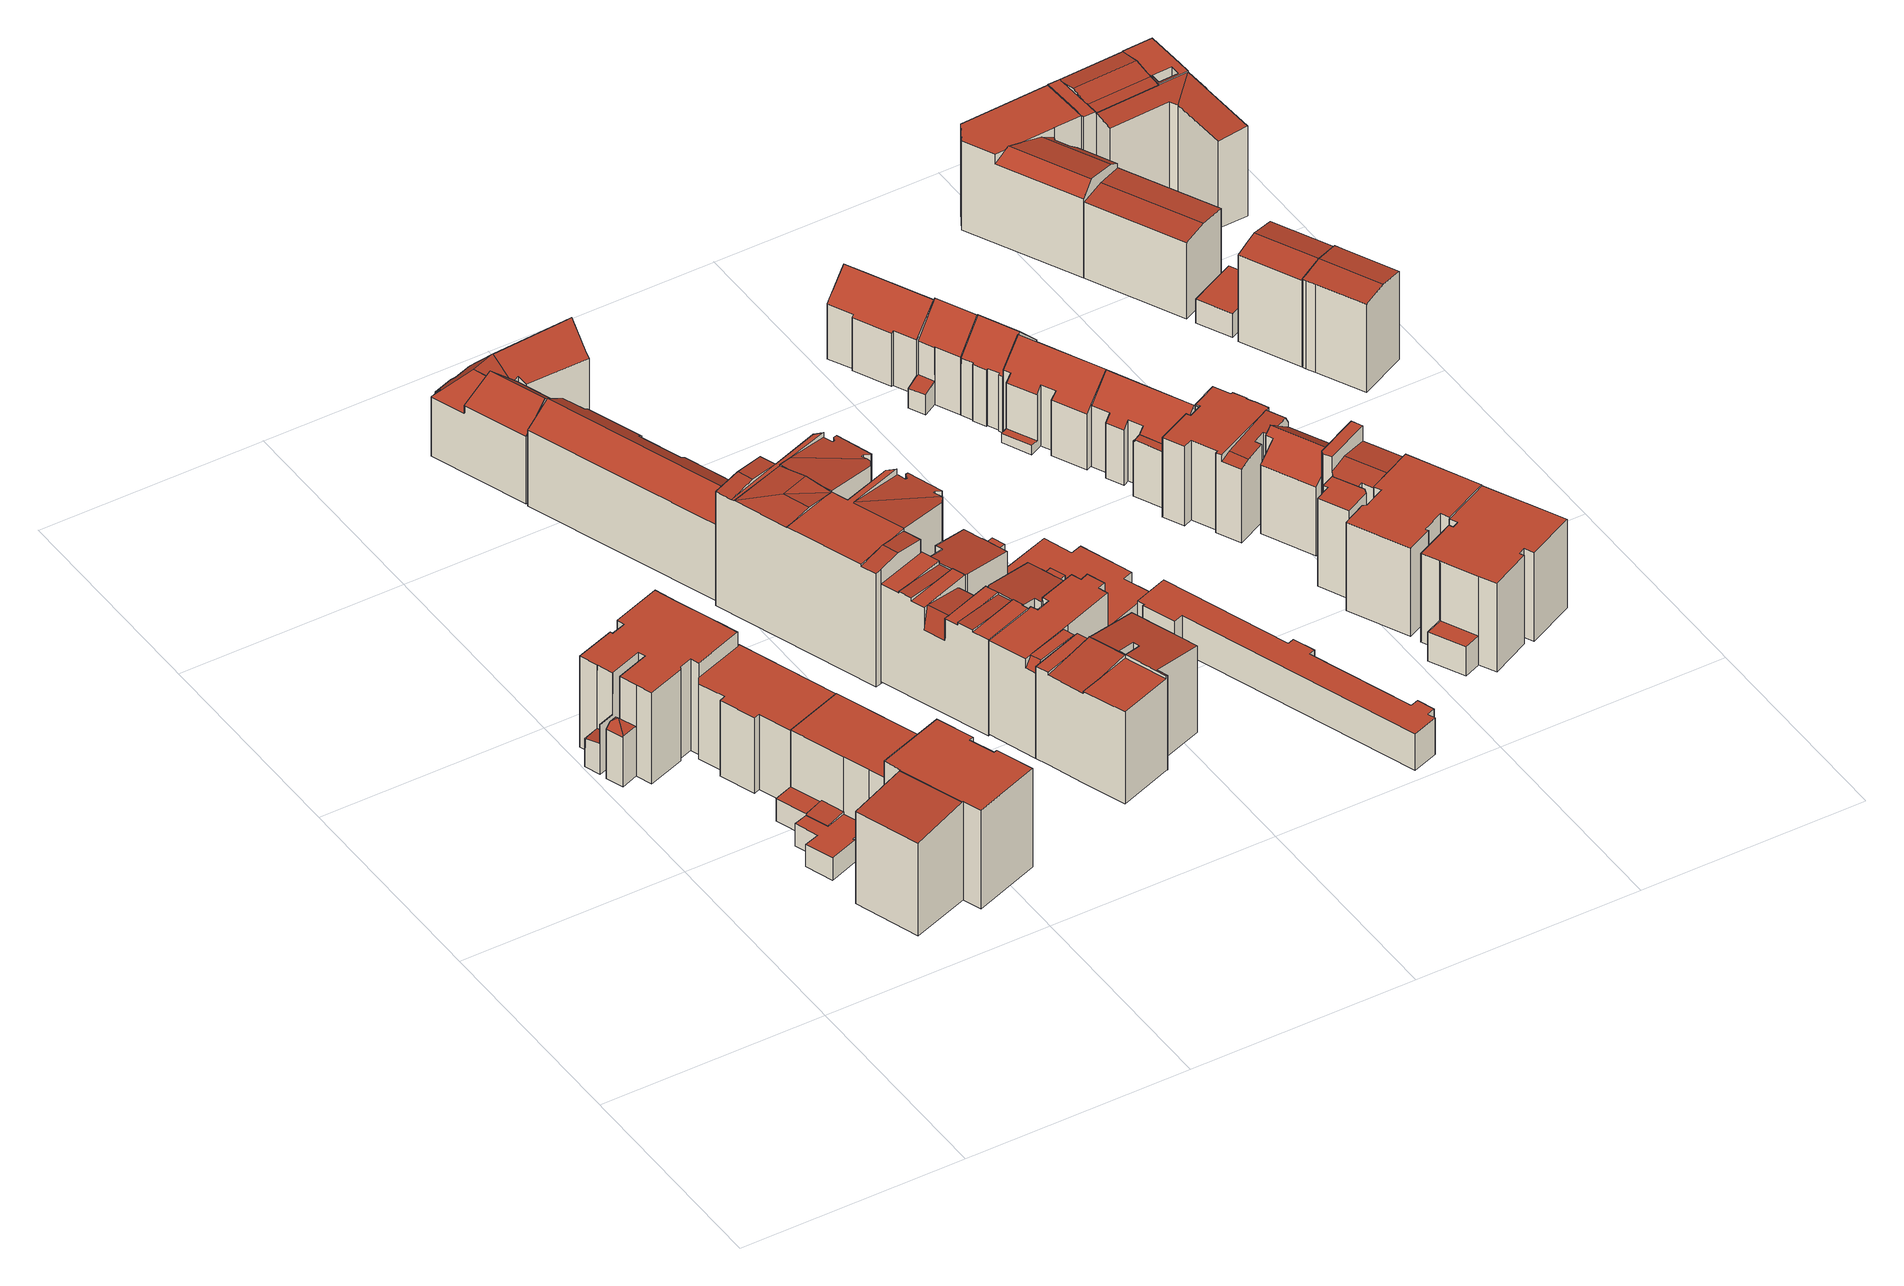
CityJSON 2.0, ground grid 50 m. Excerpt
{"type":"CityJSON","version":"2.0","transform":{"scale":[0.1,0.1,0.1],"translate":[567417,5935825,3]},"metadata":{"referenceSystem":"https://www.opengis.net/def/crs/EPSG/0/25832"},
"CityObjects":{
"building1":{"type":"Building","attributes":{"Gemeindeschluessel":"02000000","Geometrietyp2DReferenz":"3000","function":"31001_1120","roofType":"1000","measuredHeight":22.23,"storeysAboveGround":4},"geometry":[{"type":"MultiSurface","lod":"2","boundaries":[[[0,1,2,3]],[[4,5,6,7]],[[8,9,10,11,12]],[[10,13,11]],[[14,10,9]],[[14,15,16,13,10]],[[17,18,19,20]],[[21,22,23,24]],[[25,26,27,28,29]],[[30,31,32,33]],[[0,7,6,1]],[[34,8,12,35]],[[36,37,38,39]],[[39,38,40,41]],[[41,40,42,43]],[[43,42,44,45]],[[17,46,47,18]],[[29,18,47,48,25]],[[1,6,49,50,2]],[[33,51,52,23,30]],[[15,53,54,16]],[[55,56,57,58]],[[5,59,49,6]],[[23,52,60,24]],[[61,62,63,64]],[[64,63,65,66]],[[66,65,67,68]],[[68,67,69,70]],[[28,19,18,29]],[[30,23,22,31]],[[71,27,26,72]],[[73,50,49,59,57,56,54,53,74,69,67,65,63,62,60,52,51,48,47,46,44,42,40,38,37]],[[35,12,11,13,16,54,56,55]],[[75,74,53,15,14,9,8,34]],[[61,64,66,68,70,75,34,35,55,58,76,77,78,36,39,41,43,45,79,71,72,80,81,82]],[[76,58,57,59,5,4]],[[79,45,44,46,17,20]],[[61,82,21,24,60,62]],[[82,81,32,31,22,21]],[[71,79,20,19,28,27]],[[75,70,69,74]],[[81,80,51,33,32]],[[80,72,26,25,48,51]],[[36,78,73,37]],[[77,76,4,7,0,3]],[[78,77,3,2,50,73]]],"semantics":{"surfaces":[{"type":"RoofSurface"},{"type":"WallSurface"},{"type":"GroundSurface"}],"values":[0,0,0,0,0,0,0,0,0,0,1,1,1,1,1,1,1,1,1,1,1,1,1,1,1,1,1,1,1,1,1,0,1,1,2,1,1,1,1,1,1,1,1,1,1,1]}}]},
"building2":{"type":"Building","attributes":{"Gemeindeschluessel":"02000000","Geometrietyp2DReferenz":"3000","function":"31001_1120","roofType":"1000","measuredHeight":24.08,"storeysAboveGround":5},"geometry":[{"type":"MultiSurface","lod":"2","boundaries":[[[83,84,85,86]],[[87,83,86,88]],[[89,90,91,92]],[[92,91,93,94]],[[94,93,95,96]],[[97,98,99,100]],[[100,99,101,102]],[[102,101,103,104]],[[84,105,106,85]],[[107,108,87,88,109,89,92,94,96,97,100,102,104,110]],[[111,106,105,112,113,114,103,101,99,98,95,93,91,90]],[[114,113,107,110]],[[113,112,108,107]],[[103,114,110,104]],[[111,90,89,109]],[[95,98,97,96]],[[87,108,112,105,84,83]],[[109,88,86,85,106,111]]],"semantics":{"surfaces":[{"type":"RoofSurface"},{"type":"WallSurface"},{"type":"GroundSurface"}],"values":[0,1,1,1,1,1,1,1,1,2,0,1,1,1,1,1,1,1]}}]},
"building3":{"type":"Building","attributes":{"Gemeindeschluessel":"02000000","Geometrietyp2DReferenz":"3000","function":"31001_1120","roofType":"1000","measuredHeight":19.34,"storeysAboveGround":6},"geometry":[{"type":"MultiSurface","lod":"2","boundaries":[[[115,116,117,118]],[[119,120,121,122,123,124]],[[125,126,127,128]],[[115,122,121,116]],[[129,120,119,130]],[[130,119,124,131]],[[132,133,134,135]],[[135,134,136,137]],[[138,139,140,141]],[[133,142,143,120,129]],[[144,145,146,147]],[[143,142,146,145,140,139]],[[141,140,145,144]],[[132,135,137,125,128,148,149,150,151,138,141,144,147]],[[136,134,133,129,130,131,152,153,127,126]],[[136,126,125,137]],[[132,147,146,142,133]],[[143,139,117,116,121,120]],[[151,150,123,122,115,118]],[[138,151,118,117,139]],[[153,152,149,148]],[[150,149,152,131,124,123]],[[127,153,148,128]]],"semantics":{"surfaces":[{"type":"RoofSurface"},{"type":"WallSurface"},{"type":"GroundSurface"}],"values":[0,0,1,1,1,1,1,1,1,1,1,0,1,2,0,1,1,1,1,1,1,1,1]}}]},
"building4":{"type":"Building","attributes":{"Gemeindeschluessel":"02000000","Geometrietyp2DReferenz":"3000","function":"31001_1120","roofType":"1000","measuredHeight":18.43,"storeysAboveGround":6},"geometry":[{"type":"MultiSurface","lod":"2","boundaries":[[[154,155,156,157,158,159,160,161,162]],[[163,164,165,166,167,168,169,170,171]],[[163,162,161,164]],[[164,161,160,165]],[[165,160,159,166]],[[166,159,158,167]],[[167,158,157,168]],[[168,157,156,169]],[[169,156,155,170]],[[170,155,154,171]],[[171,154,162,163]]],"semantics":{"surfaces":[{"type":"RoofSurface"},{"type":"GroundSurface"},{"type":"WallSurface"}],"values":[0,1,2,2,2,2,2,2,2,2,2]}}]},
"building5":{"type":"Building","attributes":{"Gemeindeschluessel":"02000000","Geometrietyp2DReferenz":"3000","function":"31001_1120","roofType":"3100","measuredHeight":22.36,"storeysAboveGround":5},"geometry":[{"type":"MultiSurface","lod":"2","boundaries":[[[172,173,174,175]],[[176,177,178,179,180,181,182,174,173,183,184,185]],[[186,172,175,187]],[[188,182,181,189]],[[189,181,180,190]],[[190,180,179,191]],[[191,179,178,192]],[[192,178,177,193]],[[193,177,176,194]],[[195,185,184,196]],[[196,184,183,197]],[[194,176,185,195]],[[197,183,173,172,186]],[[187,175,174,182,188]],[[187,188,189,190,191,192,193,194,195,196,197,186]]],"semantics":{"surfaces":[{"type":"RoofSurface"},{"type":"WallSurface"},{"type":"GroundSurface"}],"values":[0,0,1,1,1,1,1,1,1,1,1,1,1,1,2]}}]},
"building6":{"type":"Building","attributes":{"Gemeindeschluessel":"02000000","Geometrietyp2DReferenz":"3000","function":"31001_1120","roofType":"3100","measuredHeight":22.03,"storeysAboveGround":5},"geometry":[{"type":"MultiSurface","lod":"2","boundaries":[[[198,199,200,201]],[[202,203,204,205,206]],[[207,208,209,200]],[[199,207,200]],[[204,210,211,212,205]],[[213,201,214,215]],[[216,203,202,217]],[[218,211,210,219]],[[220,221,222,223]],[[223,222,224,225]],[[225,224,226,227]],[[227,226,228,229]],[[230,231,232,233]],[[234,235,236,237]],[[230,233,238,218,219,216,217,213,215,234,237,239,220,223,225,227,229,240,241]],[[232,231,242,243,244,209,208]],[[221,220,239,245,246]],[[232,208,238,233]],[[218,238,208,207,212,211]],[[244,243,240,229,228]],[[242,231,230,241]],[[243,242,241,240]],[[216,219,210,204,203]],[[206,205,212,207,199,198]],[[213,217,202,206,198,201]],[[245,239,237,236]],[[235,234,215,214]],[[244,228,226,224,222,221,246,209]],[[235,214,201,200,209,246,245,236]]],"semantics":{"surfaces":[{"type":"RoofSurface"},{"type":"WallSurface"},{"type":"GroundSurface"}],"values":[0,0,0,0,0,1,1,1,1,1,1,1,1,1,2,0,1,1,1,1,1,1,1,1,1,1,1,0,0]}}]},
"building7":{"type":"Building","attributes":{"Gemeindeschluessel":"02000000","Geometrietyp2DReferenz":"3000","function":"31001_1120","roofType":"1000","measuredHeight":28.6,"storeysAboveGround":6},"geometry":[{"type":"MultiSurface","lod":"2","boundaries":[[[247,248,249,250,251]],[[252,253,254,255,256]],[[257,258,259,252,256]],[[251,250,260,261,262]],[[263,264,265,253,252]],[[259,266,267,263,252]],[[268,269,270,271,272,273]],[[274,275,276,277,278,279,280,281,282,283,284,285]],[[286,287,288,289,290,291,292,293,294,295,296,297]],[[298,299,300,301]],[[302,303,304,305]],[[257,306,258]],[[266,307,267]],[[308,309,310]],[[272,311,273]],[[312,269,268,313]],[[284,314,285]],[[254,315,255]],[[316,283,282,317]],[[317,282,281,318]],[[318,281,280,319]],[[301,279,278,298]],[[320,277,276,321]],[[321,276,275,322]],[[264,323,265]],[[296,324,297]],[[325,295,294,326]],[[326,294,293,327]],[[327,293,292,328]],[[305,291,290,302]],[[329,289,288,330]],[[330,288,287,331]],[[332,333,334,335]],[[336,300,299,337]],[[338,304,303,339]],[[340,247,251,262,341]],[[313,268,273,311,306,257,256,342,248,247,340]],[[265,323,343,344,274,285,315,254]],[[329,330,331,332,335,345,346,312,313,340,341,347,348,316,317,318,319,336,337,320,321,322,349,350,351,352,353,325,326,327,328,338,339]],[[310,309,354,355,297,324,356,357,307,266,258,306,311,272]],[[307,357,352,351,263,267]],[[358,346,345,309,308]],[[270,269,312,346,358]],[[350,349,344,343]],[[332,331,287,286,333]],[[329,339,303,302,290,289]],[[338,328,292,291,305,304]],[[325,353,356,324,296,295]],[[320,337,299,298,278,277]],[[336,319,280,279,301,300]],[[349,322,275,274,344]],[[316,348,359,314,284,283]],[[310,272,271]],[[351,350,343,323,264,263]],[[345,335,334,354,309]],[[357,356,353,352]],[[258,266,259]],[[265,254,253]],[[342,256,255,315,285]],[[359,348,347,360]],[[347,341,262,261,360]],[[260,250,249]],[[354,334,333,286,297,355]],[[270,358,308,310,271]],[[260,249,248,342,285,314,359,360,261]]],"semantics":{"surfaces":[{"type":"RoofSurface"},{"type":"WallSurface"},{"type":"GroundSurface"}],"values":[0,0,0,0,0,0,0,0,0,0,0,1,1,1,1,1,1,1,1,1,1,1,1,1,1,1,1,1,1,1,1,1,1,1,1,1,1,0,2,0,1,1,1,1,1,1,1,1,1,1,1,1,1,1,1,1,1,1,1,1,1,1,0,0,0]}}]},
"building8":{"type":"Building","attributes":{"Gemeindeschluessel":"02000000","Geometrietyp2DReferenz":"3000","function":"31001_1120","roofType":"2100","measuredHeight":24.2,"storeysAboveGround":5},"geometry":[{"type":"MultiSurface","lod":"2","boundaries":[[[361,362,363,364,365,366]],[[367,368,369,370,362,371]],[[372,373,374,375,368,376,377]],[[378,379,380,381]],[[379,382,383,384,380]],[[382,379,385,386,387,388,389,390,391]],[[392,393,394,395,387,396]],[[397,398,399,400,401,393,402]],[[383,403,404,384]],[[405,406,407,408]],[[409,410,411,412]],[[413,366,365,414]],[[415,364,363,416]],[[370,416,363,362]],[[361,371,362]],[[368,367,376]],[[368,375,417,369]],[[417,375,374,418]],[[378,385,379]],[[419,389,388,420]],[[395,420,388,387]],[[386,396,387]],[[393,392,402]],[[393,401,421,394]],[[421,401,400,422]],[[423,399,398,424]],[[424,398,397,425]],[[426,415,427,428]],[[428,427,429,430]],[[430,429,431,432]],[[432,431,433,434]],[[408,435,436,405]],[[369,417,416,370]],[[437,438,439,440]],[[441,442,443,444]],[[412,445,446,409]],[[394,421,420,395]],[[447,448,449,450]],[[451,407,406,452]],[[453,411,410,454]],[[425,397,402,392,396,386,385,378,381,377,376,367,371,361,366,413]],[[455,456,447,450,423,424,425,413,414,426,428,430,432,434,457,451,452,458,437,440,459,460,441,444,461,453,454]],[[462,436,435,463,433,431,429,427,415,416,417,418,439,438]],[[464,446,445,465,443,442,419,420,421,422,449,448]],[[460,459,373,372,404,403,391,390]],[[372,377,381,380,384,404]],[[464,448,447,456]],[[446,464,456,455]],[[455,454,410,409,446]],[[453,461,465,445,412,411]],[[443,465,461,444]],[[462,438,437,458]],[[458,452,406,405,436,462]],[[451,457,463,435,408,407]],[[433,463,457,434]],[[423,450,449,422,400,399]],[[441,460,390,389,419,442]],[[382,391,403,383]],[[459,440,439,418,374,373]],[[426,414,365,364,415]]],"semantics":{"surfaces":[{"type":"RoofSurface"},{"type":"WallSurface"},{"type":"GroundSurface"}],"values":[0,0,0,0,0,0,0,0,0,0,0,1,1,1,1,1,1,1,1,1,1,1,1,1,1,1,1,1,1,1,1,1,1,1,1,1,1,1,1,1,1,2,0,0,1,1,1,1,1,1,1,1,1,1,1,1,1,1,1,1]}}]},
"building9":{"type":"Building","attributes":{"Gemeindeschluessel":"02000000","Geometrietyp2DReferenz":"3000","function":"31001_1120","roofType":"1000","measuredHeight":23.21,"storeysAboveGround":6},"geometry":[{"type":"MultiSurface","lod":"2","boundaries":[[[466,467,468,469,470]],[[471,472,473,474,467,475]],[[476,477,478,472,479]],[[480,481,482,483]],[[483,469,468,480]],[[467,466,475]],[[467,474,468]],[[478,473,472]],[[471,479,472]],[[480,468,474,484,485,481]],[[486,481,485,487,488]],[[489,490,491,492]],[[493,494,490,489]],[[495,496,494,493]],[[492,491,496,495]],[[497,498,499,500]],[[500,499,501,502]],[[503,482,481,486]],[[500,502,504,505,506,507,508,509,503,486,488,510,497],[489,492,495,493]],[[511,512,501,499,498,513,487,485,484],[490,494,496,491]],[[507,506,505,476,479,471,475,466,470,508]],[[473,478,477,512,511,484,474]],[[513,498,497,510,488,487]],[[505,504,502,501,512,477,476]],[[470,469,483,482,503,509,508]]],"semantics":{"surfaces":[{"type":"RoofSurface"},{"type":"WallSurface"},{"type":"GroundSurface"}],"values":[0,0,0,0,1,1,1,1,1,1,1,1,1,1,1,1,1,1,2,0,1,1,1,1,1]}}]},
"building10":{"type":"Building","attributes":{"Gemeindeschluessel":"02000000","Geometrietyp2DReferenz":"3000","function":"31001_1100","roofType":"1000","measuredHeight":22.96,"storeysAboveGround":5},"geometry":[{"type":"MultiSurface","lod":"2","boundaries":[[[514,515,516,517,518]],[[515,519,520,516]],[[521,522,523,524]],[[518,525,526]],[[527,528,529,530]],[[530,529,531,532]],[[532,531,533,534]],[[534,533,535,536]],[[536,535,537,538]],[[538,537,539,540]],[[540,539,541,542]],[[542,541,543,544]],[[544,543,545,546]],[[547,548,549,521,524,527,530,532,534,536,538,540,542,544,546]],[[526,525,522,521,549,550]],[[549,548,519,515,514,550]],[[517,516,520,551]],[[548,547,551,520,519]],[[551,547,546,545]],[[528,527,524,523]],[[526,550,514,518]],[[528,523,522,525,518,517,551,545,543,541,539,537,535,533,531,529]]],"semantics":{"surfaces":[{"type":"RoofSurface"},{"type":"WallSurface"},{"type":"GroundSurface"}],"values":[0,0,1,1,1,1,1,1,1,1,1,1,1,2,1,1,1,1,1,1,0,0]}}]},
"building11":{"type":"Building","attributes":{"Gemeindeschluessel":"02000000","Geometrietyp2DReferenz":"3000","function":"31001_2460","roofType":"1000","measuredHeight":2.83,"storeysAboveGround":1},"geometry":[{"type":"MultiSurface","lod":"2","boundaries":[[[552,553,554,555,556,557]],[[197,196,195,558,559,560]],[[196,556,555,195]],[[195,555,554,558]],[[558,554,553,559]],[[559,553,552,560]],[[197,557,556,196]],[[197,560,552,557]]],"semantics":{"surfaces":[{"type":"RoofSurface"},{"type":"GroundSurface"},{"type":"WallSurface"}],"values":[0,1,2,2,2,2,2,2]}}]},
"building12":{"type":"Building","attributes":{"Gemeindeschluessel":"02000000","Geometrietyp2DReferenz":"3000","function":"31001_2010","roofType":"1000","measuredHeight":2.84,"storeysAboveGround":1},"geometry":[{"type":"MultiSurface","lod":"2","boundaries":[[[561,562,563,564,565,566,567,568,569,570,571,572]],[[573,574,575,576,577,578,579,580,581,582,583,584]],[[573,572,571,574]],[[574,571,570,575]],[[575,570,569,576]],[[576,569,568,577]],[[577,568,567,578]],[[578,567,566,579]],[[579,566,565,580]],[[580,565,564,581]],[[581,564,563,582]],[[582,563,562,583]],[[583,562,561,584]],[[584,561,572,573]]],"semantics":{"surfaces":[{"type":"RoofSurface"},{"type":"GroundSurface"},{"type":"WallSurface"}],"values":[0,1,2,2,2,2,2,2,2,2,2,2,2,2]}}]},
"building13":{"type":"Building","attributes":{"Gemeindeschluessel":"02000000","Geometrietyp2DReferenz":"3000","function":"31001_3074","roofType":"1000","measuredHeight":9},"geometry":[{"type":"MultiSurface","lod":"2","boundaries":[[[585,586,587,588,589,590,591,592,593,594,595,596,597,598,599,600]],[[601,602,603,604,605,606,607,608,609,610,611,612,613,614,615,616]],[[616,615,586,585]],[[615,614,587,586]],[[614,613,588,587]],[[613,612,589,588]],[[612,611,590,589]],[[611,610,591,590]],[[610,609,592,591]],[[609,608,593,592]],[[608,607,594,593]],[[607,606,595,594]],[[606,605,596,595]],[[605,604,597,596]],[[604,603,598,597]],[[603,602,599,598]],[[602,601,600,599]],[[601,616,585,600]]],"semantics":{"surfaces":[{"type":"GroundSurface"},{"type":"RoofSurface"},{"type":"WallSurface"}],"values":[0,1,2,2,2,2,2,2,2,2,2,2,2,2,2,2,2,2]}}]},
"building14":{"type":"Building","attributes":{"Gemeindeschluessel":"02000000","Geometrietyp2DReferenz":"3000","function":"31001_1010","roofType":"3100","measuredHeight":19.08,"storeysAboveGround":4},"geometry":[{"type":"MultiSurface","lod":"2","boundaries":[[[617,618,619,620,621,622,623,624,625]],[[622,626,627,623]],[[628,625,624,629]],[[630,621,620,631]],[[631,620,619,632]],[[632,619,618,633]],[[633,618,617,634]],[[634,617,625,628]],[[635,627,626,636]],[[636,626,622,621,630]],[[629,624,623,627,635]],[[629,635,636,630,631,632,633,634,628]]],"semantics":{"surfaces":[{"type":"RoofSurface"},{"type":"WallSurface"},{"type":"GroundSurface"}],"values":[0,0,1,1,1,1,1,1,1,1,1,2]}}]},
"building15":{"type":"Building","attributes":{"Gemeindeschluessel":"02000000","Geometrietyp2DReferenz":"3000","function":"31001_1010","roofType":"3100","measuredHeight":20.27,"storeysAboveGround":4},"geometry":[{"type":"MultiSurface","lod":"2","boundaries":[[[637,638,639,640,641]],[[642,641,640,643]],[[644,637,641,642]],[[638,645,646,639]],[[647,648,644,642,643,649,650]],[[649,643,640,639,646,651,652]],[[653,650,649,652]],[[647,650,653,654,655]],[[656,648,647,655]],[[644,648,656,645,638,637]],[[654,653,652,651]],[[654,651,646,645,656,655]]],"semantics":{"surfaces":[{"type":"RoofSurface"},{"type":"WallSurface"},{"type":"GroundSurface"}],"values":[0,1,1,1,2,1,1,1,1,1,0,0]}}]},
"building16":{"type":"Building","attributes":{"Gemeindeschluessel":"02000000","Geometrietyp2DReferenz":"3000","function":"31001_1010","roofType":"3100","measuredHeight":20.28,"storeysAboveGround":4},"geometry":[{"type":"MultiSurface","lod":"2","boundaries":[[[657,658,659,660,661,662,663,664,665,666,667]],[[665,668,669,670,671,672,673,674,666]],[[675,664,663,676]],[[676,663,662,677]],[[677,662,661,678]],[[678,661,660,679]],[[679,660,659,680]],[[680,659,658,681]],[[681,658,657,682]],[[682,657,667,647]],[[650,674,673,683]],[[683,673,672,684]],[[684,672,671,685]],[[685,671,670,686]],[[686,670,669,687]],[[687,669,668,688]],[[688,668,665,664,675]],[[647,667,666,674,650]],[[647,650,683,684,685,686,687,688,675,676,677,678,679,680,681,682]]],"semantics":{"surfaces":[{"type":"RoofSurface"},{"type":"WallSurface"},{"type":"GroundSurface"}],"values":[0,0,1,1,1,1,1,1,1,1,1,1,1,1,1,1,1,1,2]}}]},
"building17":{"type":"Building","attributes":{"Gemeindeschluessel":"02000000","Geometrietyp2DReferenz":"3000","function":"31001_1010","roofType":"3100","measuredHeight":19.94,"storeysAboveGround":4},"geometry":[{"type":"MultiSurface","lod":"2","boundaries":[[[689,690,691,692]],[[693,689,692,694]],[[695,696,697,698]],[[690,699,700,691]],[[701,702,703,704]],[[704,703,705,706]],[[706,705,707,708]],[[701,704,706,708,709,693,694,695,698,710,711]],[[712,711,710,713]],[[701,711,712,714,702]],[[715,709,708,707]],[[710,698,697,716,713]],[[693,709,715,699,690,689]],[[695,694,692,691,700,696]],[[714,712,713,716]],[[714,716,697,696,700,699,715,707,705,703,702]]],"semantics":{"surfaces":[{"type":"RoofSurface"},{"type":"WallSurface"},{"type":"GroundSurface"}],"values":[0,1,1,1,1,1,1,2,1,1,1,1,1,1,0,0]}}]},
"building18":{"type":"Building","attributes":{"Gemeindeschluessel":"02000000","Geometrietyp2DReferenz":"3000","function":"31001_1010","roofType":"3100","measuredHeight":20.02,"storeysAboveGround":4},"geometry":[{"type":"MultiSurface","lod":"2","boundaries":[[[717,718,719,720]],[[721,722,723,724]],[[725,726,727,728]],[[728,727,729,730]],[[730,729,731,732]],[[732,731,733,734]],[[734,733,735,736]],[[721,720,719,722]],[[722,719,718,737]],[[738,739,740,741]],[[742,743,725,728,730,732,734,736,744,738,741]],[[737,718,717,742,741,740,745]],[[739,738,744,746]],[[743,742,717,720,721,724]],[[725,743,724,723,726]],[[744,736,735,714,746]],[[745,740,739,746,714]],[[745,714,735,733,731,729,727,726,723,722,737]]],"semantics":{"surfaces":[{"type":"RoofSurface"},{"type":"WallSurface"},{"type":"GroundSurface"}],"values":[0,0,1,1,1,1,1,1,1,1,2,1,1,1,1,1,0,0]}}]},
"building19":{"type":"Building","attributes":{"Gemeindeschluessel":"02000000","Geometrietyp2DReferenz":"3000","function":"31001_1010","roofType":"1000","measuredHeight":19.65,"storeysAboveGround":4},"geometry":[{"type":"MultiSurface","lod":"2","boundaries":[[[747,748,749,750]],[[748,751,752,753,754,755,756,757,749]],[[758,759,760,761]],[[755,762,763,764,756]],[[765,766,767,768]],[[768,767,769,770]],[[770,769,771,772]],[[772,771,773,774]],[[774,773,775,776]],[[776,775,777,778]],[[779,780,781,782]],[[783,784,785,786]],[[761,787,788,758]],[[763,789,764]],[[790,791,792,793]],[[794,754,753,795]],[[795,753,752,796]],[[796,752,751,797]],[[798,760,759,799]],[[800,801,794,795,796,797,802,790,793,779,782,765,768,770,772,774,776,778,803,804,805,783,786,798,799]],[[781,780,792,791,806,757,764,789,807,788,787,785,784,808,809,810,777,775,773,771,769,767,766]],[[811,805,804,812]],[[794,801,762,755,754]],[[764,757,756]],[[802,797,751,748,747]],[[790,802,747,750,806,791]],[[757,806,750,749]],[[801,800,807,789,763,762]],[[800,799,759,758,788,807]],[[798,786,785,787,761,760]],[[783,805,811,813,808,784]],[[792,780,779,793]],[[814,809,808,813]],[[804,803,810,809,814,812]],[[781,766,765,782]],[[777,810,803,778]],[[814,813,811,812]]],"semantics":{"surfaces":[{"type":"RoofSurface"},{"type":"WallSurface"},{"type":"GroundSurface"}],"values":[0,0,0,0,1,1,1,1,1,1,1,1,1,1,1,1,1,1,1,2,0,1,1,1,1,1,1,1,1,1,1,1,1,1,1,1,0]}}]},
"building20":{"type":"Building","attributes":{"Gemeindeschluessel":"02000000","Geometrietyp2DReferenz":"3000","function":"31001_1120","roofType":"3100","measuredHeight":24.03,"storeysAboveGround":4},"geometry":[{"type":"MultiSurface","lod":"2","boundaries":[[[815,816,817,818,819,820,821]],[[822,823,824,825,826,827,828,829,830,831]],[[832,833,834,835,836]],[[827,837,838,839,828]],[[840,841,842,843]],[[844,845,846,847]],[[848,821,820,849]],[[849,820,819,850]],[[831,818,817,822]],[[851,816,815,852]],[[852,815,821,848]],[[853,830,829,854]],[[855,826,825,856]],[[856,825,824,857]],[[857,824,823,858]],[[859,835,834,860]],[[861,838,837,862]],[[846,841,840,847]],[[855,856,857,858,851,852,848,849,850,853,854,859,860,863,864,861,862]],[[863,860,834,833,843,842]],[[864,863,842,841,846,845]],[[861,864,845,844,838]],[[832,836,829,828,839]],[[832,839,838,844,847,840,843,833]],[[855,862,837,827,826]],[[859,854,829,836,835]],[[851,858,823,822,817,816]],[[853,850,819,818,831,830]]],"semantics":{"surfaces":[{"type":"RoofSurface"},{"type":"WallSurface"},{"type":"GroundSurface"}],"values":[0,0,0,0,0,0,1,1,1,1,1,1,1,1,1,1,1,1,2,1,1,1,1,1,1,1,1,1]}}]},
"building21":{"type":"Building","attributes":{"Gemeindeschluessel":"02000000","Geometrietyp2DReferenz":"3000","function":"31001_1120","roofType":"1000","measuredHeight":21.5,"storeysAboveGround":4},"geometry":[{"type":"MultiSurface","lod":"2","boundaries":[[[865,866,867,868,869,870,871,872,873,874,875,876]],[[877,878,879,880,881,882,883,884,885,886,887,888]],[[884,869,868,885]],[[885,868,867,886]],[[886,867,866,887]],[[887,866,865,888]],[[877,876,875,878]],[[878,875,874,879]],[[879,874,873,880]],[[880,873,872,881]],[[881,872,871,882]],[[882,871,870,883]],[[883,870,869,884]],[[877,888,865,876]]],"semantics":{"surfaces":[{"type":"RoofSurface"},{"type":"GroundSurface"},{"type":"WallSurface"}],"values":[0,1,2,2,2,2,2,2,2,2,2,2,2,2]}}]},
"building22":{"type":"Building","attributes":{"Gemeindeschluessel":"02000000","Geometrietyp2DReferenz":"3000","function":"31001_1010","roofType":"3100","measuredHeight":21.51,"storeysAboveGround":5},"geometry":[{"type":"MultiSurface","lod":"2","boundaries":[[[889,890,891,892,893,894,895,896]],[[891,897,898,892]],[[899,896,895,900]],[[900,895,894,901]],[[901,894,893,902]],[[903,890,889,904]],[[904,889,896,899]],[[905,898,897,906]],[[906,897,891,890,903]],[[902,893,892,898,905]],[[902,905,906,903,904,899,900,901]]],"semantics":{"surfaces":[{"type":"RoofSurface"},{"type":"WallSurface"},{"type":"GroundSurface"}],"values":[0,0,1,1,1,1,1,1,1,1,2]}}]},
"building23":{"type":"Building","attributes":{"Gemeindeschluessel":"02000000","Geometrietyp2DReferenz":"3000","function":"31001_1010","roofType":"1000","measuredHeight":21.77,"storeysAboveGround":4},"geometry":[{"type":"MultiSurface","lod":"2","boundaries":[[[907,908,909,910]],[[910,909,911,912]],[[912,911,913,914]],[[914,913,915,916]],[[916,915,917,918]],[[918,917,919,920]],[[921,922,908,907]],[[923,924,925,926]],[[926,925,927,928]],[[928,927,929,930]],[[930,929,931,932]],[[932,931,933,934]],[[935,936,937,921,907,910,912,914,916,918,920,923,926,928,930,932,934]],[[938,933,931,929,927,925,924,919,917,915,913,911,909,908,922,939]],[[919,924,923,920]],[[933,938,935,934]],[[921,937,940,941,939,922]],[[942,938,939,941]],[[940,937,936,943]],[[936,935,938,942,943]],[[940,943,942,941]]],"semantics":{"surfaces":[{"type":"WallSurface"},{"type":"GroundSurface"},{"type":"RoofSurface"}],"values":[0,0,0,0,0,0,0,0,0,0,0,0,1,2,0,0,0,0,0,0,2]}}]},
"building24":{"type":"Building","attributes":{"Gemeindeschluessel":"02000000","Geometrietyp2DReferenz":"3000","function":"31001_1010","roofType":"1000","measuredHeight":22.32,"storeysAboveGround":5},"geometry":[{"type":"MultiSurface","lod":"2","boundaries":[[[944,945,946,947,948]],[[945,949,950,951,946]],[[949,952,953,954,955,956,950]],[[957,958,959,960]],[[947,961,948]],[[962,963,964,965]],[[966,955,954,967]],[[967,954,953,968]],[[968,953,952,969]],[[970,966,967,968,969,971,957,960,962,965]],[[971,969,952,949,945,944]],[[947,946,951]],[[957,971,944,948,961,958]],[[951,950,956,972]],[[966,970,973,972,956,955]],[[973,970,965,964]],[[963,962,960,959]],[[963,959,958,961,947,951,972,973,964]]],"semantics":{"surfaces":[{"type":"RoofSurface"},{"type":"WallSurface"},{"type":"GroundSurface"}],"values":[0,0,0,1,1,1,1,1,1,2,1,1,1,1,1,1,1,0]}}]},
"building25":{"type":"Building","attributes":{"Gemeindeschluessel":"02000000","Geometrietyp2DReferenz":"3000","function":"31001_1010","roofType":"3100","measuredHeight":19.01,"storeysAboveGround":6},"geometry":[{"type":"MultiSurface","lod":"2","boundaries":[[[974,975,976,977]],[[975,978,979,976]],[[980,974,977,981]],[[982,979,978,983]],[[983,978,975,974,980]],[[981,977,976,979,982]],[[981,982,983,980]]],"semantics":{"surfaces":[{"type":"RoofSurface"},{"type":"WallSurface"},{"type":"GroundSurface"}],"values":[0,0,1,1,1,1,2]}}]},
"building26":{"type":"Building","attributes":{"Gemeindeschluessel":"02000000","Geometrietyp2DReferenz":"3000","function":"31001_1010","roofType":"1000","measuredHeight":5.83,"storeysAboveGround":1},"geometry":[{"type":"MultiSurface","lod":"2","boundaries":[[[984,985,986,987,988,989,990,991]],[[992,993,994,995,996,997,998,999]],[[992,991,990,993]],[[993,990,989,994]],[[994,989,988,995]],[[995,988,987,996]],[[996,987,986,997]],[[997,986,985,998]],[[998,985,984,999]],[[999,984,991,992]]],"semantics":{"surfaces":[{"type":"RoofSurface"},{"type":"GroundSurface"},{"type":"WallSurface"}],"values":[0,1,2,2,2,2,2,2,2,2]}}]},
"building27":{"type":"Building","attributes":{"Gemeindeschluessel":"02000000","Geometrietyp2DReferenz":"3000","function":"31001_1010","roofType":"3100","measuredHeight":22.52,"storeysAboveGround":5},"geometry":[{"type":"MultiSurface","lod":"2","boundaries":[[[1000,1001,1002,1003,1004]],[[1001,1005,1006,1007,1002]],[[1008,1004,1003,1009]],[[1010,1000,1004,1008]],[[1011,1007,1006,1012]],[[1012,1006,1005,1013]],[[1013,1005,1001,1000,1010]],[[1009,1003,1002,1007,1011]],[[1009,1011,1012,1013,1010,1008]]],"semantics":{"surfaces":[{"type":"RoofSurface"},{"type":"WallSurface"},{"type":"GroundSurface"}],"values":[0,0,1,1,1,1,1,1,2]}}]},
"building28":{"type":"Building","attributes":{"Gemeindeschluessel":"02000000","Geometrietyp2DReferenz":"3000","function":"31001_1010","roofType":"3100","measuredHeight":22.43,"storeysAboveGround":5},"geometry":[{"type":"MultiSurface","lod":"2","boundaries":[[[1014,1015,1016,1017,1018,1019]],[[1020,1021,1022,1023,1018,1017]],[[1024,1016,1015,1025]],[[1025,1015,1014,1026]],[[1026,1014,1019,1010]],[[1013,1023,1022,1027]],[[1027,1022,1021,1028]],[[1028,1021,1020,1029]],[[1029,1020,1017,1016,1024]],[[1010,1019,1018,1023,1013]],[[1010,1013,1027,1028,1029,1024,1025,1026]]],"semantics":{"surfaces":[{"type":"RoofSurface"},{"type":"WallSurface"},{"type":"GroundSurface"}],"values":[0,0,1,1,1,1,1,1,1,1,2]}}]},
"building29":{"type":"Building","attributes":{"Gemeindeschluessel":"02000000","Geometrietyp2DReferenz":"3000","function":"31001_1120","roofType":"3100","measuredHeight":22.92,"storeysAboveGround":5},"geometry":[{"type":"MultiSurface","lod":"2","boundaries":[[[1030,1031,1032,1033,1034,1035]],[[1036,1037,1038,1039,1032,1031]],[[1040,1041,1042,1038,1037]],[[1035,1043,1030]],[[1041,1044,1045,1042]],[[1046,1047,1048,1049]],[[1033,1050,1034]],[[1051,1052,1053,1045]],[[1054,1055,1056,1057]],[[1058,1059,1055,1054]],[[1060,1061,1059,1058]],[[1057,1056,1061,1060]],[[1062,1063,1064,1065]],[[1066,1052,1051,1067,1068,1063,1062,1069,1070,1071,1072,1073,1074]],[[1065,1075,1076,1077,1046,1049,1078,1079,1080,1081,1082,1083,1084,1085,1073,1072,1071,1070,1069,1062],[1054,1057,1060,1058]],[[1033,1086,1039,1087,1053,1052,1066,1074,1050],[1055,1059,1061,1056]],[[1088,1043,1035,1034,1050,1074,1073,1085,1084,1083]],[[1082,1081,1080,1089,1090,1091,1088,1083]],[[1075,1065,1064,1092,1093,1076]],[[1045,1053,1087,1039,1038,1042]],[[1077,1076,1093,1094,1047,1046]],[[1049,1048,1044,1041,1078]],[[1095,1036,1031,1030]],[[1039,1086,1033,1032]],[[1080,1079,1078,1041,1040,1096,1089]],[[1097,1096,1040,1037,1036]],[[1092,1064,1063,1068,1067,1051,1093]],[[1048,1047,1094,1093,1051,1045,1044]],[[1091,1090,1089,1096,1097,1036,1095,1030,1043,1088]]],"semantics":{"surfaces":[{"type":"RoofSurface"},{"type":"WallSurface"},{"type":"GroundSurface"}],"values":[0,0,0,1,1,1,1,1,1,1,1,1,1,1,2,0,1,1,1,1,1,1,1,1,1,1,0,0,0]}}]}
},
"vertices":[
[14,824,87],[50,837,87],[38,871,80],[2,859,80],[14,823,133],[50,836,133],[50,837,133],[14,824,133],[32,769,133],[32,770,134],[41,802,153],[29,811,144],[18,807,133],[45,816,144],[68,782,134],[69,782,133],[56,820,133],[248,1002,84],[265,952,84],[302,965,84],[285,1015,84],[351,827,85],[335,874,85],[298,861,85],[314,814,85],[278,916,80],[267,947,80],[304,960,80],[302,965,80],[265,952,80],[298,861,80],[335,874,80],[335,875,80],[297,862,80],[32,769,12],[18,807,12],[24,912,12],[24,912,235],[111,942,235],[111,942,12],[113,936,235],[113,936,12],[145,947,235],[145,947,12],[140,964,235],[140,964,12],[248,1002,235],[265,952,235],[278,916,235],[50,837,235],[38,871,235],[297,862,235],[298,861,235],[69,782,235],[56,820,235],[129,846,12],[129,846,235],[123,862,235],[123,862,12],[50,836,235],[314,814,235],[203,775,12],[203,775,235],[197,793,235],[197,793,12],[168,783,235],[168,783,12],[164,776,235],[164,776,12],[82,747,235],[82,747,12],[304,960,12],[267,947,12],[38,872,235],[69,783,235],[69,783,12],[14,823,12],[2,859,12],[38,872,12],[285,1015,12],[297,862,12],[335,875,12],[351,827,12],
[271,101,238],[396,145,252],[345,287,252],[221,244,238],[271,101,12],[221,244,12],[335,326,12],[335,326,253],[346,330,253],[346,330,12],[476,376,253],[476,376,12],[485,379,253],[485,379,12],[515,297,12],[515,297,253],[505,293,253],[505,293,12],[525,239,253],[525,239,12],[532,241,253],[532,241,12],[396,145,253],[345,287,253],[413,106,12],[399,146,12],[347,288,12],[561,159,12],[347,288,253],[399,146,253],[413,106,253],[561,159,253],
[250,466,63],[292,480,63],[267,550,63],[226,535,63],[266,414,63],[310,429,68],[292,480,68],[250,466,64],[250,465,64],[248,464,63],[223,330,8],[223,330,62],[201,391,62],[201,391,8],[310,429,62],[266,414,62],[248,464,62],[330,373,8],[330,373,62],[286,357,62],[286,357,8],[288,353,62],[288,353,8],[267,550,8],[267,550,202],[397,596,202],[397,596,8],[330,373,202],[310,429,202],[476,376,8],[476,376,202],[346,330,202],[346,330,8],[235,402,8],[217,454,8],[250,465,8],[226,535,8],[217,454,62],[235,402,62],
[214,700,201],[201,695,201],[229,616,201],[242,621,201],[267,550,201],[397,596,201],[319,816,201],[203,775,201],[193,758,201],[193,758,17],[203,775,17],[319,816,17],[397,596,17],[267,550,17],[242,621,17],[229,616,17],[201,695,17],[214,700,17],
[477,1140,193],[533,1159,231],[378,1594,231],[322,1574,193],[529,1348,193],[519,1344,200],[485,1440,200],[493,1443,195],[449,1565,195],[440,1561,201],[422,1610,201],[581,1176,199],[564,1223,199],[573,1226,193],[477,1140,7],[322,1574,7],[422,1610,7],[440,1561,7],[449,1565,7],[493,1443,7],[485,1440,7],[519,1344,7],[529,1348,7],[573,1226,7],[564,1223,7],[581,1176,7],
[267,1712,160],[327,1716,217],[314,1754,217],[240,1787,160],[317,1572,180],[322,1574,185],[372,1592,235],[327,1716,235],[267,1712,180],[388,1721,160],[385,1730,169],[369,1774,217],[422,1610,185],[427,1612,180],[388,1721,180],[240,1787,15],[266,1796,160],[266,1796,15],[322,1574,15],[317,1572,15],[427,1612,15],[422,1610,15],[351,1826,15],[351,1826,160],[355,1814,173],[355,1814,15],[386,1823,166],[386,1823,15],[418,1828,163],[418,1828,15],[549,1835,166],[549,1835,15],[411,1723,15],[411,1723,160],[402,1736,174],[402,1736,15],[262,1807,15],[262,1807,148],[306,1823,148],[306,1823,15],[385,1730,15],[310,1811,15],[554,1742,15],[555,1730,15],[555,1730,156],[554,1742,168],[552,1787,217],[310,1811,161],[349,1825,161],
[466,1136,286],[478,1102,286],[481,1102,286],[541,1124,292],[529,1158,292],[565,1055,294],[629,1077,294],[615,1115,290],[608,1136,287],[481,1094,287],[523,974,287],[539,979,289],[586,995,294],[602,1145,286],[604,1146,286],[592,1180,286],[649,1018,287],[650,1018,287],[642,1038,290],[634,1012,289],[649,1017,287],[595,771,284],[607,775,286],[658,793,293],[645,829,293],[614,817,289],[583,806,284],[767,1079,274],[762,1092,274],[768,1094,273],[782,1089,272],[783,1089,272],[756,1171,272],[748,1168,273],[744,1158,274],[738,1156,274],[731,1177,274],[731,1177,275],[639,1147,286],[827,910,275],[820,929,275],[825,930,274],[836,925,274],[838,926,273],[811,1005,273],[805,1003,274],[800,990,275],[796,989,275],[791,1008,275],[789,1009,275],[669,969,289],[783,1089,103],[800,1095,100],[772,1176,100],[756,1171,103],[838,926,104],[856,932,102],[830,1011,102],[811,1005,104],[523,974,289],[649,1017,289],[707,852,284],[707,852,289],[676,840,289],[583,806,289],[607,775,8],[595,771,8],[731,1177,286],[608,1136,290],[731,1177,8],[738,1156,8],[744,1158,8],[748,1168,8],[782,1089,8],[768,1094,8],[762,1092,8],[650,1018,290],[789,1009,289],[791,1008,8],[796,989,8],[800,990,8],[805,1003,8],[836,925,8],[825,930,8],[820,929,8],[827,907,8],[827,907,275],[818,894,276],[818,894,8],[772,1176,8],[800,1095,8],[830,1011,8],[856,932,8],[466,1136,8],[592,1180,8],[481,1094,286],[760,1056,276],[769,1072,274],[707,852,8],[720,814,8],[605,1146,8],[712,1183,8],[769,1072,8],[760,1056,8],[649,1018,8],[662,980,8],[769,1017,8],[708,852,289],[667,968,289],[769,1017,289],[662,980,289],[720,814,284],[712,1183,286],[605,1146,286],
[622,734,252],[661,748,252],[737,775,252],[723,815,252],[720,814,252],[607,775,252],[632,705,256],[698,728,249],[748,745,243],[737,775,243],[622,734,256],[758,716,249],[756,720,249],[757,720,249],[748,745,249],[632,705,249],[642,676,249],[659,629,194],[669,632,248],[652,679,248],[642,676,194],[670,632,248],[756,663,231],[739,710,231],[659,629,248],[669,600,248],[736,624,248],[785,641,248],[776,664,248],[776,663,248],[774,669,248],[681,566,254],[734,585,249],[797,607,243],[785,641,243],[669,600,254],[694,530,249],[807,569,249],[802,584,249],[804,585,249],[797,607,249],[681,566,249],[774,669,193],[758,716,192],[869,788,206],[897,798,206],[887,827,206],[859,817,206],[917,650,206],[945,660,206],[933,693,206],[906,683,206],[607,775,14],[720,814,14],[723,815,247],[737,775,247],[748,745,247],[757,720,247],[776,664,247],[785,641,247],[797,607,247],[804,585,247],[802,584,14],[807,569,14],[694,530,14],[723,815,14],[729,799,247],[729,799,14],[768,813,240],[768,813,14],[762,829,240],[762,829,14],[843,858,224],[843,858,14],[859,817,224],[869,788,224],[878,759,14],[878,759,224],[766,720,246],[766,720,14],[784,672,14],[784,672,245],[895,712,223],[895,712,14],[906,683,223],[917,650,223],[843,582,14],[843,582,240],[838,597,240],[838,597,14],[887,827,14],[897,798,14],[933,693,14],[945,660,14],[917,650,14],[930,613,14],[858,816,14],[868,788,14],[756,720,14],[776,663,14],[905,683,14],[868,788,224],[858,816,224],[930,613,223],[905,683,223],
[742,395,243],[798,415,243],[860,437,243],[850,464,243],[732,422,243],[770,314,237],[823,332,242],[889,356,249],[860,437,249],[742,395,237],[804,220,242],[922,262,242],[889,356,242],[770,314,242],[860,437,229],[862,437,229],[852,465,229],[850,464,229],[860,437,250],[862,437,249],[862,437,18],[978,476,230],[978,476,18],[925,386,18],[925,386,243],[886,372,249],[886,372,18],[930,371,18],[930,371,243],[891,357,18],[891,357,249],[1031,327,18],[1031,327,230],[917,286,249],[917,286,18],[925,263,249],[925,263,18],[852,465,18],[922,262,18],[804,220,18],[770,314,18],[742,395,18],[732,422,18],[850,464,18],[1006,397,18],[889,356,250],[922,262,250],[1006,397,230],
[748,428,248],[841,461,246],[833,485,246],[745,454,248],[739,452,248],[852,465,227],[844,489,227],[694,530,19],[694,530,248],[807,569,248],[807,569,19],[724,446,248],[724,446,226],[815,573,19],[815,573,248],[821,558,248],[821,558,19],[852,569,248],[852,569,19],[847,584,248],[847,584,19],[930,613,248],[930,613,19],[938,591,248],[938,591,19],[956,598,248],[956,598,19],[970,558,248],[970,558,19],[952,552,248],[952,552,19],[959,530,248],[959,530,19],[844,489,19],[852,465,19],[732,422,19],[732,422,226],[844,489,248],
[758,1239,35],[738,1297,35],[569,1237,35],[573,1226,35],[564,1223,35],[581,1176,35],[569,1237,7],[738,1297,7],[758,1239,7],
[977,806,47],[962,800,47],[975,762,47],[990,768,47],[1032,649,47],[1157,694,47],[1135,756,47],[1158,764,47],[1117,881,47],[1093,873,47],[1071,937,47],[946,894,47],[946,894,19],[1071,937,19],[1093,873,19],[1117,881,19],[1158,764,19],[1135,756,19],[1157,694,19],[1032,649,19],[990,768,19],[975,762,19],[962,800,19],[977,806,19],
[1085,601,25],[1079,617,25],[1154,644,25],[1254,360,25],[1268,365,25],[1285,317,25],[1271,312,25],[1353,82,25],[1371,88,25],[1384,50,25],[1366,43,25],[1372,27,25],[1315,7,25],[1128,536,25],[1106,528,25],[1080,600,25],[1080,600,115],[1106,528,115],[1128,536,115],[1315,7,115],[1372,27,115],[1366,43,115],[1384,50,115],[1371,88,115],[1353,82,115],[1271,312,115],[1285,317,115],[1268,365,115],[1254,360,115],[1154,644,115],[1079,617,115],[1085,601,115],
[1047,1577,156],[1043,1575,152],[1081,1495,152],[1085,1497,156],[1108,1449,156],[1161,1475,213],[1074,1655,213],[1024,1631,159],[1021,1629,156],[1218,1503,152],[1131,1682,152],[1021,1629,22],[1024,1631,22],[1108,1449,22],[1085,1497,22],[1081,1495,22],[1043,1575,22],[1047,1577,22],[1131,1682,22],[1218,1503,22],
[1097,1401,60],[1127,1416,70],[1111,1450,70],[1108,1449,69],[1080,1435,60],[1080,1435,12],[1108,1449,12],[1097,1401,12],[1127,1416,152],[1111,1450,152],[1153,1365,12],[1128,1417,12],[1218,1503,12],[1260,1418,12],[1165,1477,215],[1218,1503,153],[1260,1418,153],[1206,1391,215],[1153,1365,153],[1128,1417,153],
[1165,1339,152],[1163,1338,150],[1177,1311,150],[1179,1312,152],[1191,1288,152],[1188,1287,150],[1192,1279,150],[1194,1280,152],[1248,1307,215],[1207,1392,215],[1153,1365,152],[1301,1332,154],[1302,1333,153],[1286,1366,153],[1289,1367,150],[1275,1394,150],[1272,1392,154],[1260,1418,154],[1194,1280,12],[1192,1279,12],[1188,1287,12],[1191,1288,12],[1179,1312,12],[1177,1311,12],[1163,1338,12],[1165,1339,12],[1272,1392,12],[1275,1394,12],[1289,1367,12],[1286,1366,12],[1302,1333,12],[1301,1332,12],
[1202,1191,38],[1218,1198,38],[1188,1259,38],[1173,1252,38],[1202,1191,15],[1173,1252,15],[1202,1265,15],[1202,1265,164],[1194,1280,164],[1194,1280,15],[1218,1198,150],[1188,1259,150],[1280,1104,15],[1280,1104,165],[1267,1098,151],[1267,1098,15],[1232,1170,151],[1232,1170,15],[1246,1175,164],[1246,1175,15],[1231,1205,15],[1301,1332,15],[1386,1156,15],[1386,1156,150],[1301,1332,150],[1327,1127,214],[1231,1205,164],[1241,1303,214],
[1337,914,151],[1352,921,153],[1318,993,153],[1303,986,151],[1303,986,148],[1318,993,148],[1317,995,148],[1301,988,148],[1331,1001,14],[1331,1001,163],[1316,1031,163],[1316,1031,14],[1303,1024,148],[1303,1024,14],[1285,1061,148],[1285,1061,14],[1298,1067,163],[1298,1067,14],[1280,1104,163],[1280,1104,14],[1352,921,148],[1472,979,14],[1472,979,148],[1416,952,210],[1416,952,14],[1337,914,14],[1301,988,14],[1386,1156,14],[1412,950,214],[1386,1156,148],
[1398,758,198],[1421,769,205],[1402,809,205],[1379,798,198],[1462,789,209],[1456,803,209],[1482,816,211],[1489,802,211],[1538,826,215],[1519,865,215],[1501,857,213],[1529,871,79],[1553,883,79],[1539,911,79],[1516,900,79],[1546,830,199],[1527,869,199],[1520,866,213],[1312,902,18],[1312,902,213],[1337,914,213],[1337,914,18],[1387,938,213],[1387,938,18],[1392,929,213],[1392,929,18],[1421,943,213],[1421,943,18],[1416,952,213],[1416,952,18],[1472,979,213],[1472,979,18],[1353,866,18],[1353,866,213],[1334,857,213],[1334,857,18],[1507,916,18],[1507,916,213],[1515,900,213],[1515,900,18],[1516,900,213],[1529,871,213],[1527,869,213],[1373,810,18],[1373,810,213],[1379,813,213],[1379,813,18],[1489,802,18],[1482,816,18],[1456,803,18],[1462,789,18],[1539,911,18],[1553,883,18],[1526,870,18],[1546,830,18],[1398,758,18],[1490,942,18],[1518,956,18],[1531,928,18],[1379,798,213],[1526,870,213],[1508,917,213],[1494,944,213],[1490,942,213],[1531,928,79],[1518,956,79],[1508,917,79],[1494,944,79],
[1481,508,235],[1536,535,235],[1540,548,235],[1508,612,235],[1480,599,235],[1485,589,235],[1450,571,235],[1540,548,225],[1540,549,225],[1532,565,225],[1550,574,227],[1563,548,227],[1603,568,233],[1561,653,233],[1521,633,227],[1514,615,226],[1508,612,225],[1619,681,262],[1608,704,262],[1514,658,262],[1512,650,262],[1521,633,262],[1661,596,225],[1628,663,225],[1619,681,225],[1619,681,171],[1644,694,144],[1633,716,144],[1608,704,171],[1628,663,143],[1653,675,143],[1644,694,143],[1619,681,143],[1450,571,21],[1485,589,21],[1480,599,21],[1536,535,21],[1481,508,21],[1514,615,21],[1521,633,21],[1563,548,21],[1550,574,21],[1532,565,21],[1540,549,21],[1512,650,21],[1514,658,21],[1628,663,21],[1661,596,21],[1633,716,21],[1653,675,21],
[1559,546,234],[1567,530,234],[1520,507,234],[1511,510,234],[1459,484,234],[1522,354,234],[1578,381,234],[1575,388,234],[1624,412,234],[1633,393,234],[1735,443,234],[1661,596,234],[1661,596,19],[1735,443,19],[1633,393,19],[1624,412,19],[1575,388,19],[1578,381,19],[1522,354,19],[1459,484,19],[1511,510,19],[1520,507,19],[1567,530,19],[1559,546,19],
[1496,649,187],[1514,658,202],[1552,676,235],[1490,803,235],[1489,802,234],[1475,795,222],[1482,780,222],[1442,761,187],[1608,704,187],[1546,830,187],[1442,761,20],[1482,780,20],[1475,795,20],[1489,802,20],[1514,658,20],[1496,649,20],[1546,830,20],[1608,704,20],
[1532,334,15],[1532,334,232],[1621,377,232],[1621,377,15],[1625,368,232],[1625,368,15],[1639,375,232],[1639,375,15],[1631,392,232],[1631,392,15],[1633,393,232],[1633,393,15],[1735,443,232],[1735,443,15],[1551,296,15],[1551,296,232],[1819,273,15],[1819,273,232],[1714,222,232],[1714,222,15],[1704,243,232],[1704,243,15],[1690,235,232],[1690,235,15],[1694,226,232],[1694,226,15],[1607,182,232],[1607,182,15],[1588,219,15],[1551,203,15],[1513,279,15],[1588,219,232],[1550,296,232],[1513,279,86],[1550,296,86],[1588,219,86],[1551,203,86],
[1560,1581,211],[1585,1593,240],[1504,1758,240],[1497,1758,234],[1474,1757,211],[1648,1624,226],[1580,1762,226],[1537,1760,234],[1668,1634,213],[1629,1714,213],[1616,1720,218],[1602,1750,218],[1609,1764,211],[1441,1824,17],[1441,1824,234],[1466,1868,234],[1466,1868,17],[1474,1757,234],[1666,1879,17],[1666,1879,234],[1672,1768,234],[1672,1768,17],[1602,1750,17],[1616,1720,17],[1629,1714,17],[1668,1634,17],[1609,1765,17],[1560,1581,17],[1609,1764,234],[1609,1765,234],
[1661,1375,203],[1715,1402,209],[1614,1608,209],[1560,1581,203],[1770,1428,203],[1668,1634,203],[1661,1375,18],[1560,1581,18],[1668,1634,18],[1770,1428,18],
[1707,1285,73],[1737,1300,73],[1743,1288,73],[1784,1308,73],[1779,1321,73],[1812,1337,73],[1776,1410,73],[1671,1359,73],[1671,1359,15],[1776,1410,15],[1812,1337,15],[1779,1321,15],[1784,1308,15],[1743,1288,15],[1737,1300,15],[1707,1285,15],
[1773,1143,226],[1825,1169,239],[1762,1297,239],[1743,1288,234],[1710,1271,226],[1877,1195,226],[1814,1323,226],[1784,1308,234],[1710,1271,14],[1743,1288,14],[1773,1143,14],[1784,1308,14],[1814,1323,14],[1877,1195,14],
[1776,1135,229],[1786,1116,229],[1836,1015,229],[1888,1040,238],[1825,1169,238],[1773,1143,229],[1940,1066,229],[1890,1169,229],[1881,1188,229],[1877,1195,229],[1836,1015,14],[1786,1116,14],[1776,1135,14],[1881,1188,14],[1890,1169,14],[1940,1066,14],
[1694,1873,235],[1696,1836,242],[1841,1843,242],[1839,1880,235],[1839,1888,234],[1694,1880,234],[1698,1798,235],[1699,1791,234],[1844,1798,234],[1843,1807,235],[1700,1762,231],[1701,1762,231],[1845,1770,231],[1694,1880,235],[1701,1762,232],[1845,1770,232],[1838,1722,12],[1838,1722,227],[1703,1715,227],[1703,1715,12],[1839,1888,235],[1912,1773,232],[1912,1773,235],[1845,1770,235],[1892,1799,12],[1892,1799,235],[1847,1797,235],[1847,1797,12],[1892,1777,12],[1892,1777,235],[1848,1775,12],[1848,1775,235],[1923,1579,12],[1923,1579,232],[1856,1576,225],[1856,1576,12],[1911,1802,235],[1916,1713,232],[1916,1711,232],[1916,1711,12],[1916,1713,12],[1912,1773,12],[1911,1802,12],[1906,1891,12],[1906,1891,235],[1849,1707,12],[1849,1708,12],[1848,1709,12],[1701,1762,12],[1700,1762,12],[1673,1761,12],[1672,1768,12],[1671,1789,12],[1666,1879,12],[1694,1880,12],[1839,1888,12],[1841,1843,235],[1844,1798,235],[1666,1879,235],[1673,1761,235],[1672,1768,235],[1671,1789,235],[1849,1707,225],[1849,1708,225],[1848,1709,225],[1696,1836,235],[1700,1762,235],[1699,1791,235]
]}
